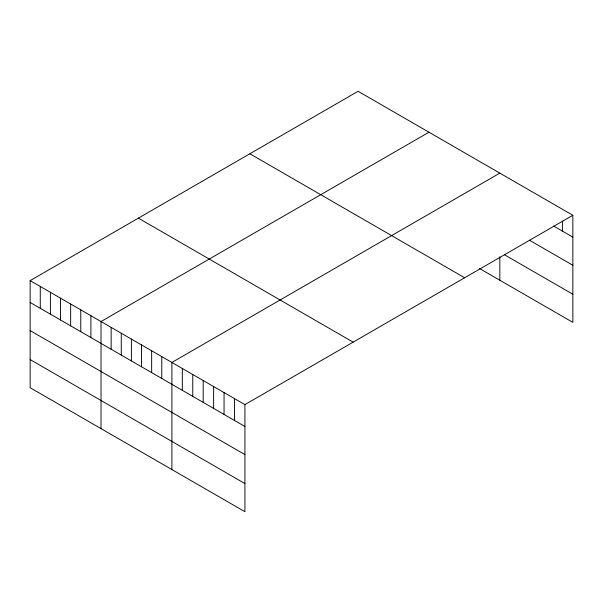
<?xml version="1.0" encoding="UTF-8"?>
<svg xmlns="http://www.w3.org/2000/svg" width="603" height="603" viewBox="0 0 603 603"><rect width="100%" height="100%" fill="white"/><g stroke="black" fill="none" stroke-linecap="round" stroke-linejoin="round"><path stroke-width="0.9" d="M30.15 280.629L244.916 404.621L244.916 511.706L30.15 387.714L30.15 280.629L358.084 91.294L572.85 215.286L572.85 322.371L479.581 268.523M428.959 132.215L101.025 321.542L101.025 428.627M499.827 173.129L171.893 362.463L171.893 469.549M244.916 404.621L572.85 215.286M553.592 226.012L572.85 237.13M529.517 240.243L572.85 265.26M504.643 254.865L572.85 294.241M249.868 153.773L464.634 277.764M138.366 218.143L353.132 342.142M30.15 302.472L244.916 426.464M30.15 330.602L244.916 454.594M30.15 359.584L244.916 483.576M562.418 221.097L562.418 231.107M499.827 256.772L499.827 280.214M234.484 398.598L234.484 420.442M224.052 392.576L224.052 414.419M213.62 386.553L213.62 408.397M203.188 380.531L203.188 402.374M192.756 374.508L192.756 396.352M182.325 368.486L182.325 390.329M161.77 356.614L161.77 378.458M151.647 350.773L151.647 372.616M141.524 344.924L141.524 366.767M131.394 339.082L131.394 360.926M121.271 333.233L121.271 355.077M111.148 327.391L111.148 349.235M90.895 315.701L90.895 337.544M80.772 309.852L80.772 331.695M70.649 304.01L70.649 325.854M60.526 298.161L60.526 320.005M50.396 292.319L50.396 314.163M40.273 286.47L40.273 308.314"/></g></svg>
